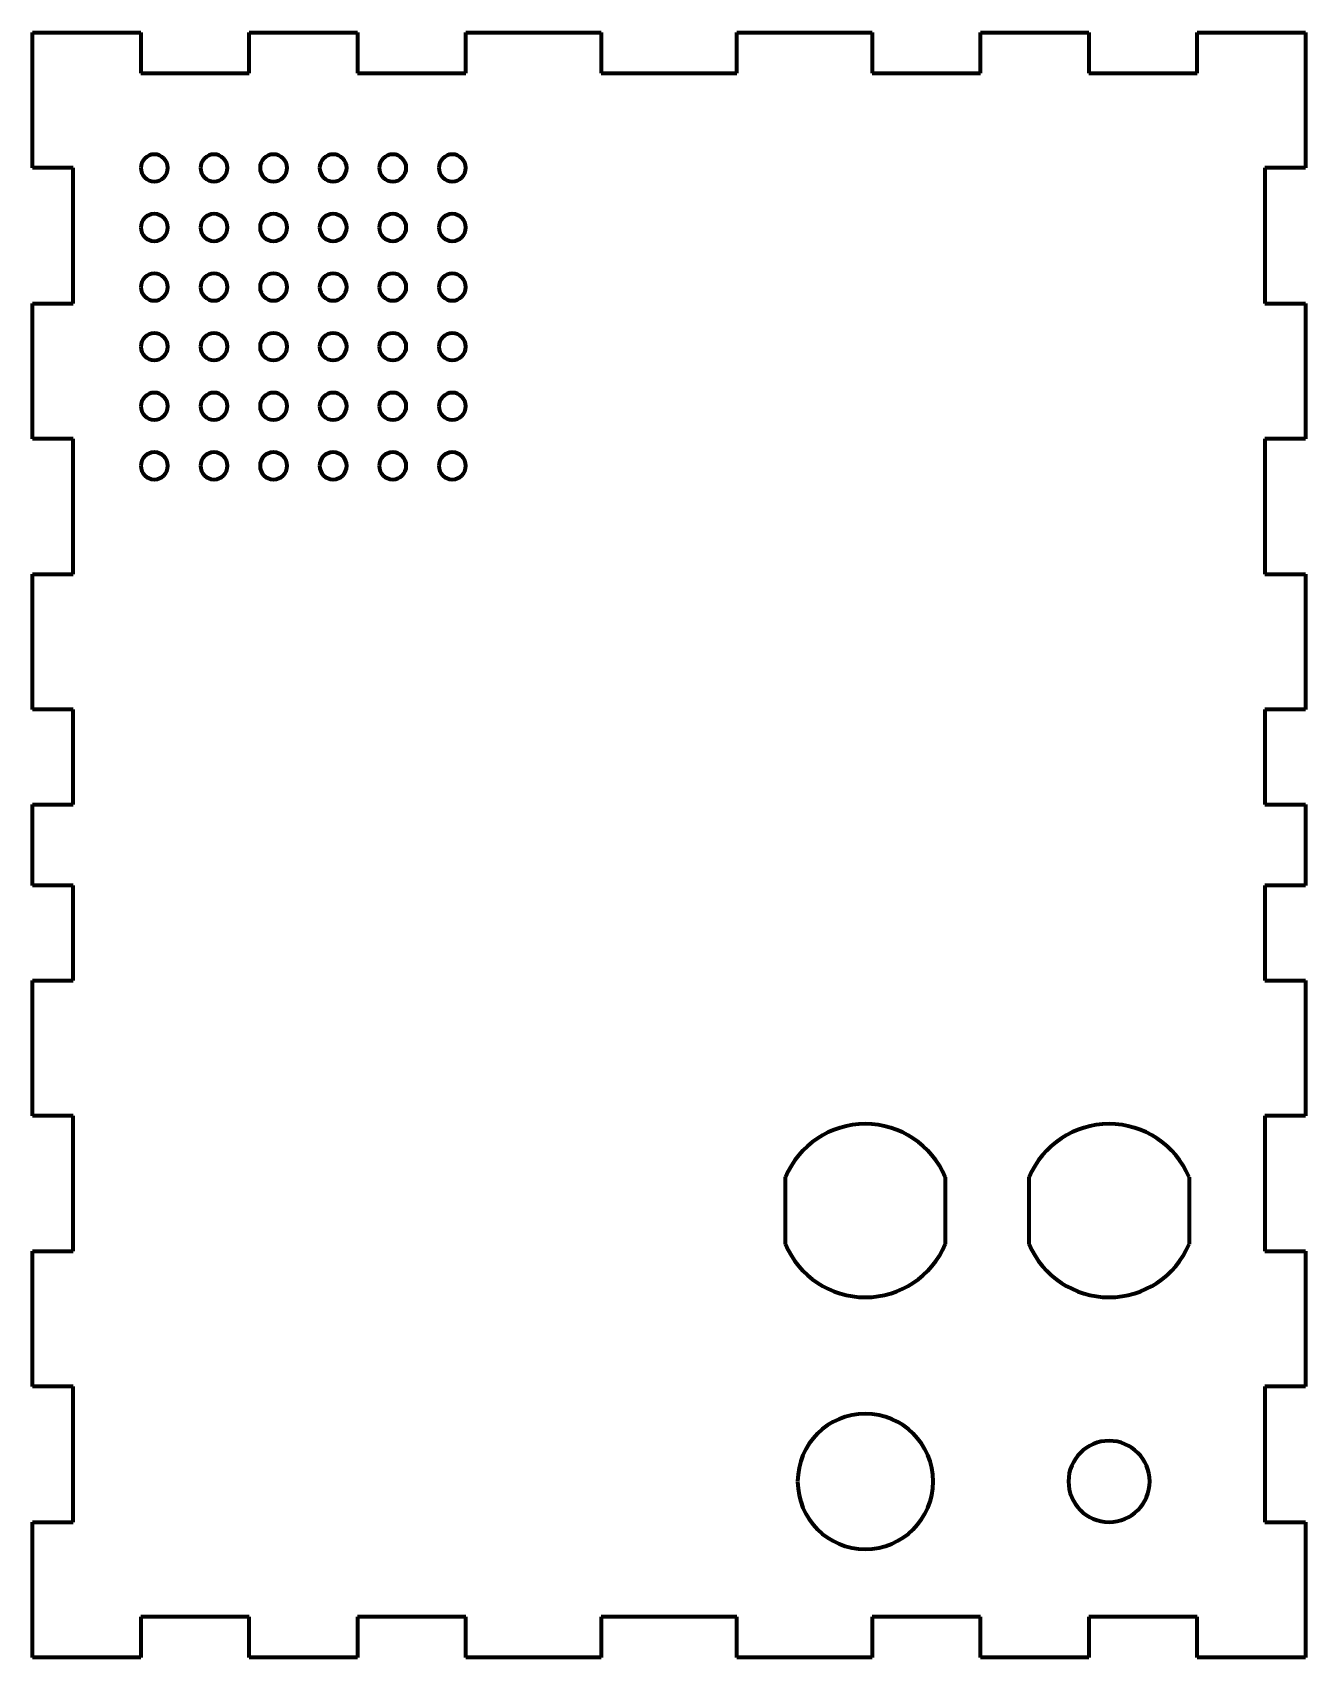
# Model space of a CAD drawing. Header units: millimetres. Extents: x -57 to 37, y -70 to 50.
import ezdxf

# ---------------------------------------------------------------- set-up
doc = ezdxf.new("R2010")
doc.units = ezdxf.units.MM
doc.layers.get('0').update_dxf_attribs({"color": 253, "lineweight": 70})

msp = doc.modelspace()

# ---------------------------------------------------------------- linework, layer by layer
for p, q in [((-57, 50), (-49, 50)), ((-57, 40), (-57, 50)), ((-49, 50), (-49, 47)), ((-41, 50), (-33, 50)), ((-41, 47), (-41, 50)), ((-33, 50), (-33, 47)), ((-25, 50), (-15, 50)), ((-25, 47), (-25, 50)), ((-15, 50), (-15, 47)), ((-5, 50), (5, 50)), ((-5, 47), (-5, 50)), ((5, 50), (5, 47)), ((13, 50), (21, 50)), ((13, 47), (13, 50)), ((21, 50), (21, 47)), ((29, 50), (37, 50)), ((29, 47), (29, 50)), ((37, 50), (37, 40)), ((-49, 47), (-41, 47)), ((-33, 47), (-25, 47)), ((-15, 47), (-5, 47)), ((5, 47), (13, 47)), ((21, 47), (29, 47)), ((-54, 40), (-57, 40)), ((-54, 30), (-54, 40)), ((34, 40), (34, 30)), ((37, 40), (34, 40)), ((-57, 30), (-54, 30)), ((-57, 20), (-57, 30)), ((34, 30), (37, 30)), ((37, 30), (37, 20)), ((-54, 20), (-57, 20)), ((-54, 10), (-54, 20)), ((34, 20), (34, 10)), ((37, 20), (34, 20)), ((-57, 10), (-54, 10)), ((-57, 0), (-57, 10)), ((34, 10), (37, 10)), ((37, 10), (37, 0)), ((-54, 0), (-57, 0)), ((-54, -7), (-54, 0)), ((34, 0), (34, -7)), ((37, 0), (34, 0)), ((-57, -7), (-54, -7)), ((-57, -13), (-57, -7)), ((34, -7), (37, -7)), ((37, -7), (37, -13)), ((-54, -13), (-57, -13)), ((-54, -20), (-54, -13)), ((34, -13), (34, -20)), ((37, -13), (34, -13)), ((-57, -20), (-54, -20)), ((-57, -30), (-57, -20)), ((34, -20), (37, -20)), ((37, -20), (37, -30)), ((-54, -30), (-57, -30)), ((-54, -40), (-54, -30)), ((34, -30), (34, -40)), ((37, -30), (34, -30)), ((-1.4, -39.48), (-1.4, -34.52)), ((10.4, -34.52), (10.4, -39.48)), ((16.6, -39.48), (16.6, -34.52)), ((28.4, -34.52), (28.4, -39.48)), ((-57, -40), (-54, -40)), ((-57, -50), (-57, -40)), ((34, -40), (37, -40)), ((37, -40), (37, -50)), ((-54, -50), (-57, -50)), ((-54, -60), (-54, -50)), ((34, -50), (34, -60)), ((37, -50), (34, -50)), ((-57, -60), (-54, -60)), ((-57, -70), (-57, -60)), ((34, -60), (37, -60)), ((37, -60), (37, -70)), ((-49, -67), (-49, -70)), ((-41, -67), (-49, -67)), ((-41, -70), (-41, -67)), ((-33, -67), (-33, -70)), ((-25, -67), (-33, -67)), ((-25, -70), (-25, -67)), ((-15, -67), (-15, -70)), ((-5, -67), (-15, -67)), ((-5, -70), (-5, -67)), ((5, -67), (5, -70)), ((13, -67), (5, -67)), ((13, -70), (13, -67)), ((21, -67), (21, -70)), ((29, -67), (21, -67)), ((29, -70), (29, -67)), ((-49, -70), (-57, -70)), ((-33, -70), (-41, -70)), ((-15, -70), (-25, -70)), ((5, -70), (-5, -70)), ((21, -70), (13, -70)), ((37, -70), (29, -70))]:
    msp.add_line(p, q)
at = {"extrusion": (-2.7295e-16, 1.7398e-16, -1)}
for centre, radius in [((48, 40), 1), ((43.6, 40), 1), ((39.2, 40), 1), ((34.8, 40), 1), ((30.4, 40), 1), ((26, 40), 1), ((48, 35.6), 1), ((43.6, 35.6), 1), ((39.2, 35.6), 1), ((34.8, 35.6), 1), ((30.4, 35.6), 1), ((26, 35.6), 1), ((48, 31.2), 1), ((43.6, 31.2), 1), ((39.2, 31.2), 1), ((34.8, 31.2), 1), ((30.4, 31.2), 1), ((26, 31.2), 1), ((48, 26.8), 1), ((43.6, 26.8), 1), ((39.2, 26.8), 1), ((34.8, 26.8), 1), ((30.4, 26.8), 1), ((26, 26.8), 1), ((48, 22.4), 1), ((43.6, 22.4), 1), ((39.2, 22.4), 1), ((34.8, 22.4), 1), ((30.4, 22.4), 1), ((26, 22.4), 1), ((48, 18), 1), ((43.6, 18), 1), ((39.2, 18), 1), ((34.8, 18), 1), ((30.4, 18), 1), ((26, 18), 1), ((-4.5, -57), 5), ((-22.5, -57), 3)]:
    msp.add_circle(centre, radius, dxfattribs=at)
for centre, start, end in [((4.5, -37), 22.7982, 157.2018), ((22.5, -37), 22.7982, 157.2018), ((4.5, -37), 202.7982, 337.2018), ((22.5, -37), 202.7982, 337.2018)]:
    msp.add_arc(centre, 6.4, start, end)

doc.saveas('drawing.dxf')
